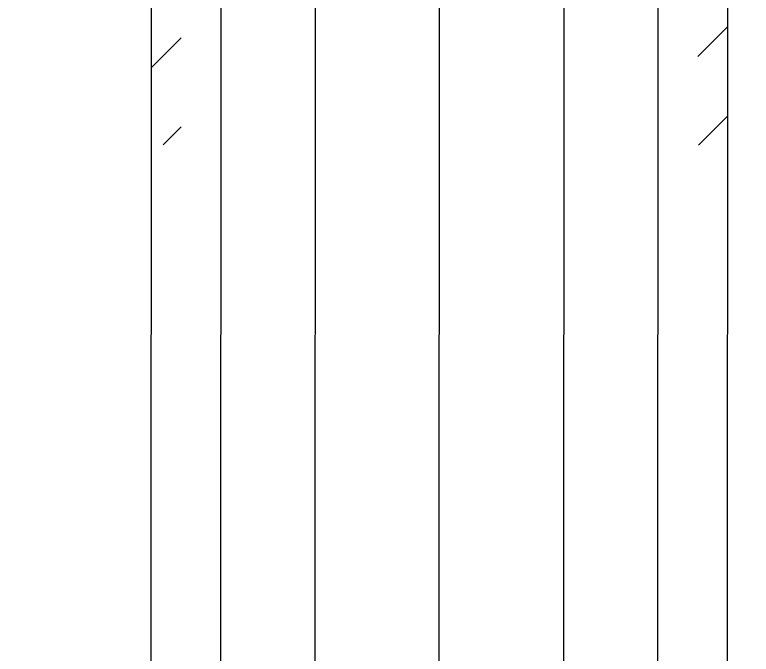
# Model space of a CAD drawing. Header units: millimetres. Extents: x 845401 to 948039, y 511594 to 550263.
# Drawn here: x 903997.4 to 904071.6, y 536085.8 to 536150.2 of the extents above; entities that cross this region are included whole.
import ezdxf

# ---------------------------------------------------------------- set-up
doc = ezdxf.new("R2010")
doc.units = ezdxf.units.MM
doc.linetypes.add('CENTER', pattern=[0])
for name, color, linetype in [('00', 7, 'Continuous'), ('3中心线层', 1, 'CENTER'), ('5剖面线层', 2, 'Continuous')]:
    doc.layers.add(name, color=color, linetype=linetype)
doc.layers.add('A-剖-0.10mm.......SECT-L01', color=255, linetype='Continuous', lineweight=18)

# ---------------------------------------------------------------- blocks, each defined once
blk = doc.blocks.new('*U100479')
at = {"layer": '5剖面线层'}
h = blk.add_hatch(dxfattribs=at)
h.set_pattern_fill('ANSI31', color=256, scale=2, angle=90, style=0)
h.set_pattern_definition([(135, (-1065.0766, 172.1176), (-4.490128, -4.490128), [])])
h.paths.add_polyline_path([(-2822.638, 1032.018), (-2822.638, 527.518), (-2822.138, 527.018), (-2819.638, 527.018), (-2819.638, 534.018), (-2819.638, 549.018), (-2817.638, 549.018), (-2815.638, 549.018), (-2815.638, 1032.018)])
h.paths.add_polyline_path([(-2819.638, 1515.018), (-2819.638, 1530.018), (-2819.638, 1537.018), (-2822.138, 1537.018), (-2822.638, 1536.518), (-2822.638, 1032.018), (-2815.638, 1032.018), (-2815.638, 1515.018), (-2817.638, 1515.018)])
h.paths.add_polyline_path([(-2771.638, 1032.018), (-2771.638, 549.018), (-2769.638, 549.018), (-2767.638, 549.018), (-2767.638, 534.018), (-2767.638, 527.018), (-2765.138, 527.018), (-2764.638, 527.518), (-2764.638, 1032.018)])
h.paths.add_polyline_path([(-2771.638, 1515.018), (-2771.638, 1032.018), (-2764.638, 1032.018), (-2764.638, 1536.518), (-2765.138, 1537.018), (-2767.638, 1537.018), (-2767.638, 1530.018), (-2767.638, 1515.018), (-2769.638, 1515.018)])
at = {"color": 7, "linetype": 'Continuous', "lineweight": 25}
for p, q in [((-2822.638, 1636.518), (-2822.638, 427.518)), ((-2764.638, 427.518), (-2764.638, 1636.518)), ((-2815.638, 449.018), (-2815.638, 1615.018)), ((-2806.138, 1615.018), (-2806.138, 449.018)), ((-2781.138, 449.018), (-2781.138, 1615.018)), ((-2771.638, 1615.018), (-2771.638, 449.018))]:
    blk.add_line(p, q, dxfattribs=at)
at = {"layer": '3中心线层'}
blk.add_line((-2793.638, 417.018), (-2793.638, 1647.018), dxfattribs=at)
blk = doc.blocks.new('C线')
at = {"xscale": -1, "rotation": 359.9712527628268}
blk.add_blockref('*U100479', (983116.099, 474449.194, -3.592), dxfattribs=at)
blk = doc.blocks.new('BC线平台')
at = {"layer": 'A-剖-0.10mm.......SECT-L01'}
h = blk.add_hatch(dxfattribs=at)
h.set_pattern_fill('CROSS', color=2, scale=50)
h.set_pattern_definition([(0, (691447.87, 341554.85), (317.5, 317.5), [158.75, -476.25]), (90, (691527.24, 341475.47), (-317.5, 317.5), [158.75, -476.25])])
h.paths.add_polyline_path([(772874.462, 370095.421), (786169.72, 370095.421), (786169.72, 367097.042), (772874.462, 367097.042)])

msp = doc.modelspace()

# ---------------------------------------------------------------- block references
at = {"layer": '00'}
for name, p in [('BC线平台', (120688.345, 168041.308, -0.976)), ('C线', (-81869.829, 61162.217))]:
    msp.add_blockref(name, p, dxfattribs=at)

doc.saveas('drawing.dxf')
